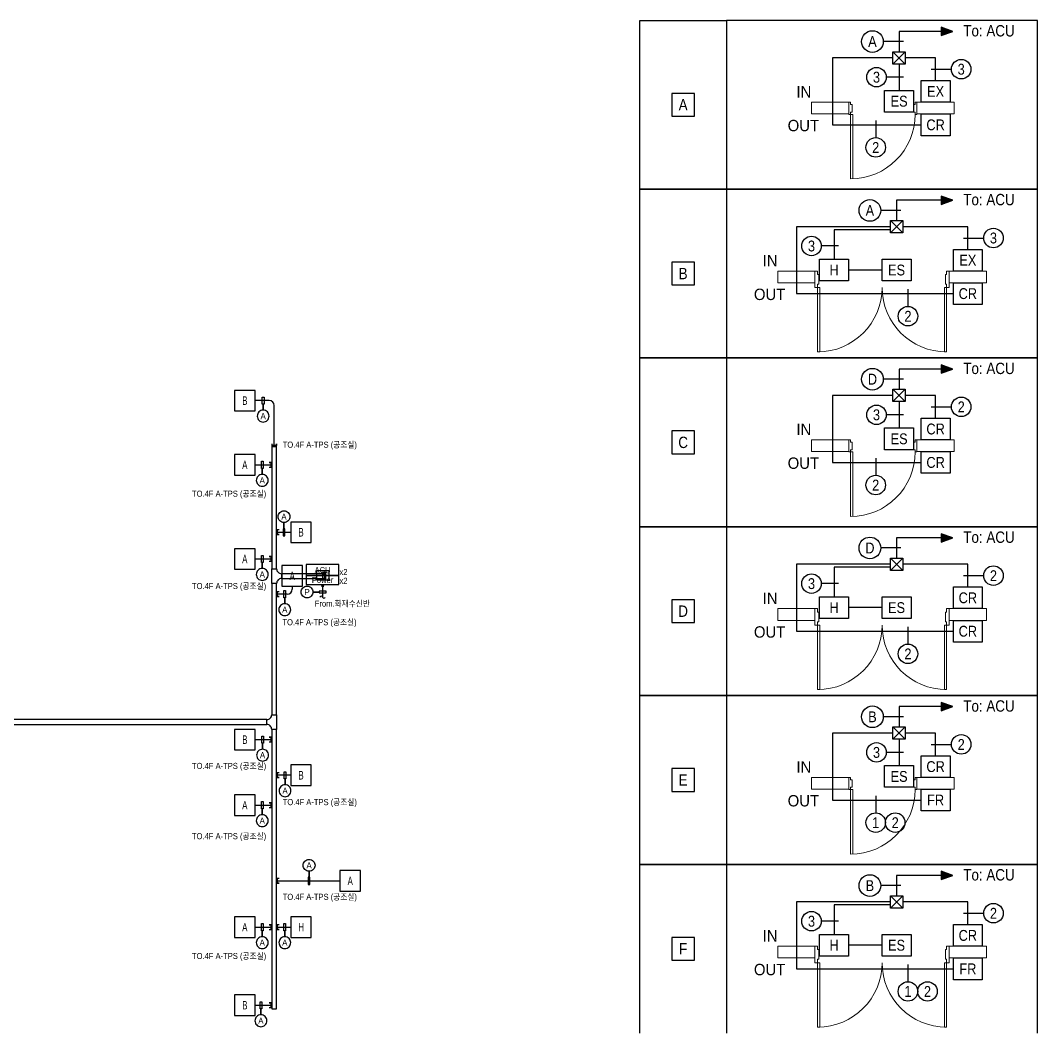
# Model space of a CAD drawing. Header units: millimetres. Extents: x 88230 to 502050, y -351975 to 882900.
# Drawn here: x 153714 to 216300, y 464525 to 526500 of the extents above; entities that cross this region are included whole.
import ezdxf
from ezdxf.enums import TextEntityAlignment as Align

# ---------------------------------------------------------------- set-up
doc = ezdxf.new("R2010")
doc.units = ezdxf.units.MM
doc.header["$LTSCALE"] = 150
doc.linetypes.add('D1', pattern=[3, 1, -1, 1])
for name, color, linetype in [('-----20 General Symbol', 3, 'Continuous'), ('-----27 Communication Cable Tray', 2, 'Continuous'), ('-----29 Indicator', 1, 'Continuous'), ('-----30 Text', 2, 'Continuous'), ('4', 4, 'Continuous'), ('6', 6, 'Continuous')]:
    doc.layers.add(name, color=color, linetype=linetype)
doc.layers.add('-----31 Base Plan', color=8, linetype='Continuous', lineweight=0)
doc.styles.add('ELEC', font='')
doc.styles.get('ELEC').set_extended_font_data('Dotum')

# ---------------------------------------------------------------- blocks, each defined once
blk = doc.blocks.new('GOK_B')
at = {"layer": '-----20 General Symbol', "color": 1}
blk.add_lwpolyline([(272950, 41850), (274750, 41850), (274750, 43650), (272950, 43650)], close=True, dxfattribs=at)
at = {"layer": '-----20 General Symbol', "color": 3, "style": 'ELEC', "width": 0.7}
blk.add_text('B', height=750, dxfattribs=at).set_placement((273850, 42750), align=Align.MIDDLE_CENTER)
blk = doc.blocks.new('GOK_H')
at = {"layer": '-----20 General Symbol', "color": 1}
blk.add_lwpolyline([(139470, -259730), (140730, -259730), (140730, -258470), (139470, -258470)], close=True, dxfattribs=at)
at = {"layer": '-----20 General Symbol', "color": 3, "style": 'ELEC', "width": 0.7}
blk.add_text('H', height=525, dxfattribs=at).set_placement((140100, -259100), align=Align.MIDDLE_CENTER)
blk = doc.blocks.new('GOK_A')
at = {"layer": '-----20 General Symbol', "color": 1}
blk.add_lwpolyline([(272950, 44280), (274750, 44280), (274750, 46080), (272950, 46080)], close=True, dxfattribs=at)
at = {"layer": '-----20 General Symbol', "color": 3, "style": 'ELEC', "width": 0.7}
blk.add_text('A', height=750, dxfattribs=at).set_placement((273850, 45180), align=Align.MIDDLE_CENTER)
blk = doc.blocks.new('범례2_GOK')
at = {"layer": '4', "ltscale": 0.05}
h = blk.add_hatch(color=256, dxfattribs=at)
h.dxf.hatch_style = 1
h.paths.add_polyline_path([(38427, 168058), (38951, 168249), (38427, 168440)])
at = {"layer": '4'}
h = blk.add_hatch(color=256, dxfattribs=at)
h.dxf.hatch_style = 1
h.paths.add_polyline_path([(38427, 160327), (38951, 160518), (38427, 160709)])
h = blk.add_hatch(color=256, dxfattribs=at)
h.dxf.hatch_style = 1
h.paths.add_polyline_path([(38427, 152596), (38951, 152787), (38427, 152978)])
h = blk.add_hatch(color=256, dxfattribs=at)
h.dxf.hatch_style = 1
h.paths.add_polyline_path([(38427, 144865), (38951, 145056), (38427, 145247)])
h = blk.add_hatch(color=256, dxfattribs=at)
h.dxf.hatch_style = 1
h.paths.add_polyline_path([(38427, 137134), (38951, 137325), (38427, 137516)])
h = blk.add_hatch(color=256, dxfattribs=at)
h.dxf.hatch_style = 1
h.paths.add_polyline_path([(38427, 129403), (38951, 129594), (38427, 129784)])
at = {"layer": '-----20 General Symbol'}
for p, q in [((36214, 167321), (36778, 167321)), ((36214, 166758), (36214, 167321)), ((36778, 166758), (36214, 167321)), ((36214, 166758), (36778, 167321)), ((36778, 167321), (36778, 166758)), ((36778, 166758), (36214, 166758)), ((36098, 159590), (36661, 159590)), ((36098, 159027), (36098, 159590)), ((36661, 159027), (36098, 159590)), ((36098, 159027), (36661, 159590)), ((36661, 159590), (36661, 159027)), ((36661, 159027), (36098, 159027)), ((36214, 151859), (36778, 151859)), ((36214, 151295), (36214, 151859)), ((36778, 151295), (36214, 151859)), ((36214, 151295), (36778, 151859)), ((36778, 151859), (36778, 151295)), ((36778, 151295), (36214, 151295)), ((36098, 144128), (36661, 144128)), ((36098, 143564), (36098, 144128)), ((36661, 143564), (36098, 144128)), ((36098, 143564), (36661, 144128)), ((36661, 144128), (36661, 143564)), ((36661, 143564), (36098, 143564)), ((36214, 136397), (36778, 136397)), ((36214, 135833), (36214, 136397)), ((36778, 135833), (36214, 136397)), ((36214, 135833), (36778, 136397)), ((36778, 136397), (36778, 135833)), ((36778, 135833), (36214, 135833)), ((36098, 128666), (36661, 128666)), ((36098, 128102), (36098, 128666)), ((36661, 128102), (36098, 128666)), ((36098, 128102), (36661, 128666)), ((36661, 128666), (36661, 128102)), ((36661, 128102), (36098, 128102))]:
    blk.add_line(p, q, dxfattribs=at)
at = {"layer": '-----20 General Symbol', "color": 1}
for p, q in [((37505, 166001), (38830, 166001)), ((37505, 165007), (37505, 166001)), ((38830, 166001), (38830, 165007)), ((27126, 165414), (26084, 165414)), ((26084, 165414), (26084, 164372)), ((27126, 164372), (27126, 165414)), ((35834, 165552), (37159, 165552)), ((35834, 164558), (35834, 165552)), ((37159, 165552), (37159, 164558)), ((38830, 165007), (37505, 165007)), ((37159, 164558), (35834, 164558)), ((37505, 164470), (38830, 164470)), ((37505, 163476), (37505, 164470)), ((38830, 164470), (38830, 163476)), ((26084, 164372), (27126, 164372)), ((38830, 163476), (37505, 163476)), ((38981, 158270), (40306, 158270)), ((38981, 157276), (38981, 158270)), ((40306, 158270), (40306, 157276)), ((27126, 157683), (26084, 157683)), ((26084, 157683), (26084, 156641)), ((27126, 156641), (27126, 157683)), ((32857, 157820), (34182, 157820)), ((32857, 156827), (32857, 157820)), ((34182, 157820), (34182, 156827)), ((35717, 157820), (37042, 157820)), ((35717, 156827), (35717, 157820)), ((37042, 157820), (37042, 156827)), ((40306, 157276), (38981, 157276)), ((26084, 156641), (27126, 156641)), ((34182, 156827), (32857, 156827)), ((37042, 156827), (35717, 156827)), ((38981, 156739), (40306, 156739)), ((38981, 155745), (38981, 156739)), ((40306, 156739), (40306, 155745)), ((40306, 155745), (38981, 155745)), ((37505, 150539), (38830, 150539)), ((37505, 149545), (37505, 150539)), ((38830, 150539), (38830, 149545)), ((35834, 150089), (37159, 150089)), ((35834, 149095), (35834, 150089)), ((37159, 150089), (37159, 149095)), ((27126, 149952), (26084, 149952)), ((26084, 149952), (26084, 148909)), ((27126, 148909), (27126, 149952)), ((37159, 149095), (35834, 149095)), ((38830, 149545), (37505, 149545)), ((26084, 148909), (27126, 148909)), ((37505, 149008), (38830, 149008)), ((37505, 148014), (37505, 149008)), ((38830, 149008), (38830, 148014)), ((38830, 148014), (37505, 148014)), ((38981, 142808), (40306, 142808)), ((38981, 141814), (38981, 142808)), ((40306, 142808), (40306, 141814)), ((27126, 142220), (26084, 142220)), ((26084, 142220), (26084, 141178)), ((27126, 141178), (27126, 142220)), ((32857, 142358), (34182, 142358)), ((32857, 141364), (32857, 142358)), ((34182, 142358), (34182, 141364)), ((35717, 142358), (37042, 142358)), ((35717, 141364), (35717, 142358)), ((37042, 142358), (37042, 141364)), ((40306, 141814), (38981, 141814)), ((26084, 141178), (27126, 141178)), ((34182, 141364), (32857, 141364)), ((37042, 141364), (35717, 141364)), ((38981, 141277), (40306, 141277)), ((38981, 140283), (38981, 141277)), ((40306, 141277), (40306, 140283)), ((40306, 140283), (38981, 140283)), ((37505, 135077), (38830, 135077)), ((37505, 134083), (37505, 135077)), ((38830, 135077), (38830, 134083)), ((27126, 134489), (26084, 134489)), ((26084, 134489), (26084, 133447)), ((27126, 133447), (27126, 134489)), ((35834, 134627), (37159, 134627)), ((35834, 133633), (35834, 134627)), ((37159, 134627), (37159, 133633)), ((38830, 134083), (37505, 134083)), ((26084, 133447), (27126, 133447)), ((37159, 133633), (35834, 133633)), ((37505, 133546), (38830, 133546)), ((37505, 132552), (37505, 133546)), ((38830, 133546), (38830, 132552)), ((38830, 132552), (37505, 132552)), ((38981, 127346), (40306, 127346)), ((38981, 126352), (38981, 127346)), ((40306, 127346), (40306, 126352)), ((27126, 126758), (26084, 126758)), ((26084, 126758), (26084, 125716)), ((27126, 125716), (27126, 126758)), ((32857, 126896), (34182, 126896)), ((32857, 125902), (32857, 126896)), ((34182, 126896), (34182, 125902)), ((35717, 126896), (37042, 126896)), ((35717, 125902), (35717, 126896)), ((37042, 126896), (37042, 125902)), ((40306, 126352), (38981, 126352)), ((34182, 125902), (32857, 125902)), ((37042, 125902), (35717, 125902)), ((38981, 125815), (40306, 125815)), ((38981, 124821), (38981, 125815)), ((40306, 125815), (40306, 124821)), ((26084, 125716), (27126, 125716)), ((40306, 124821), (38981, 124821))]:
    blk.add_line(p, q, dxfattribs=at)
at = {"layer": '-----29 Indicator', "color": 1}
for p, q in [((24617, 168758), (28593, 168758)), ((24617, 161027), (24617, 168758)), ((28593, 168758), (28593, 161027)), ((42841, 168758), (28593, 168758)), ((28593, 168758), (28593, 161027)), ((42841, 161027), (42841, 168758)), ((28593, 161027), (24617, 161027)), ((24617, 161027), (28593, 161027)), ((24617, 153296), (24617, 161027)), ((28593, 161027), (42841, 161027)), ((28593, 161027), (28593, 153296)), ((42841, 161027), (28593, 161027)), ((28593, 161027), (28593, 153296)), ((42841, 153296), (42841, 161027)), ((28593, 153296), (24617, 153296)), ((24617, 153296), (28593, 153296)), ((24617, 145565), (24617, 153296)), ((28593, 153296), (42841, 153296)), ((28593, 153296), (28593, 145565)), ((42841, 153296), (28593, 153296)), ((28593, 153296), (28593, 145565)), ((42841, 145565), (42841, 153296)), ((28593, 145565), (24617, 145565)), ((24617, 145565), (28593, 145565)), ((24617, 137834), (24617, 145565)), ((28593, 145565), (42841, 145565)), ((28593, 145565), (28593, 137834)), ((42841, 145565), (28593, 145565)), ((28593, 145565), (28593, 137834)), ((42841, 137834), (42841, 145565)), ((28593, 137834), (24617, 137834)), ((24617, 137834), (28593, 137834)), ((24617, 130103), (24617, 137834)), ((28593, 137834), (42841, 137834)), ((28593, 137834), (28593, 130103)), ((42841, 137834), (28593, 137834)), ((28593, 137834), (28593, 130103)), ((42841, 130103), (42841, 137834)), ((28593, 130103), (24617, 130103)), ((24617, 130103), (28593, 130103)), ((24617, 122372), (24617, 130103)), ((28593, 130103), (42841, 130103)), ((28593, 130103), (28593, 122372)), ((42841, 130103), (28593, 130103)), ((28593, 130103), (28593, 122372)), ((42841, 122372), (42841, 130103))]:
    blk.add_line(p, q, dxfattribs=at)
at = {"layer": '-----29 Indicator', "color": 1, "linetype": 'Continuous'}
for p, q in [((36297, 167785), (35772, 167785)), ((36695, 167785), (36297, 167785)), ((37969, 166520), (38366, 166520)), ((38366, 166520), (38892, 166520)), ((36297, 166155), (35908, 166155)), ((36695, 166155), (36297, 166155)), ((35424, 164172), (35424, 163774)), ((35424, 163774), (35424, 163385)), ((36181, 160054), (35655, 160054)), ((36578, 160054), (36181, 160054)), ((33320, 158424), (32932, 158424)), ((33718, 158424), (33320, 158424)), ((39445, 158789), (39843, 158789)), ((39843, 158789), (40369, 158789)), ((36900, 156441), (36900, 156043)), ((36900, 156043), (36900, 155654)), ((36297, 152323), (35772, 152323)), ((36695, 152323), (36297, 152323)), ((37969, 151058), (38366, 151058)), ((38366, 151058), (38892, 151058)), ((36297, 150692), (35908, 150692)), ((36695, 150692), (36297, 150692)), ((35424, 148710), (35424, 148312)), ((35424, 148312), (35424, 147923)), ((36181, 144592), (35655, 144592)), ((36578, 144592), (36181, 144592)), ((39445, 143327), (39843, 143327)), ((39843, 143327), (40369, 143327)), ((33320, 142961), (32932, 142961)), ((33718, 142961), (33320, 142961)), ((36900, 140979), (36900, 140581)), ((36900, 140581), (36900, 140192)), ((36297, 136861), (35772, 136861)), ((36695, 136861), (36297, 136861)), ((37969, 135596), (38366, 135596)), ((38366, 135596), (38892, 135596)), ((36297, 135230), (35908, 135230)), ((36695, 135230), (36297, 135230)), ((35424, 133247), (35424, 132850)), ((35424, 132850), (35424, 132461)), ((36181, 129130), (35655, 129130)), ((36578, 129130), (36181, 129130)), ((39445, 127865), (39843, 127865)), ((39843, 127865), (40369, 127865)), ((33320, 127499), (32932, 127499)), ((33718, 127499), (33320, 127499)), ((36900, 125516), (36900, 125119)), ((36900, 125119), (36900, 124730))]:
    blk.add_line(p, q, dxfattribs=at)
for centre, radius in [((35275, 167785), 497), ((39340, 166520), 447), ((35461, 166155), 447), ((35424, 162938), 447), ((35158, 160054), 497), ((32484, 158424), 447), ((40816, 158789), 447), ((36900, 155207), 447), ((35275, 152323), 497), ((39340, 151058), 447), ((35461, 150692), 447), ((35424, 147476), 447), ((35158, 144592), 497), ((40816, 143327), 447), ((32484, 142961), 447), ((36900, 139745), 447), ((35275, 136861), 497), ((39340, 135596), 447), ((35461, 135230), 447), ((35424, 132014), 447), ((36318, 132014), 447), ((35158, 129130), 497), ((40816, 127865), 447), ((32484, 127499), 447), ((36900, 124283), 447), ((37795, 124283), 447)]:
    blk.add_circle(centre, radius, dxfattribs=at)
at = {"layer": '-----31 Base Plan'}
for p, q in [((34188, 165007), (32483, 165007)), ((32483, 165007), (32483, 164470)), ((34188, 165007), (34188, 164452)), ((34275, 165007), (34188, 165007)), ((34188, 164470), (34188, 165007)), ((34275, 164905), (34275, 165007)), ((37228, 164905), (37228, 165007)), ((37315, 165007), (37228, 165007)), ((37315, 164452), (37315, 165007)), ((37315, 165007), (39020, 165007)), ((37315, 164470), (37315, 165007)), ((39020, 165007), (39020, 164470)), ((32483, 164470), (34188, 164470)), ((34275, 164905), (34345, 164905)), ((34275, 164452), (34275, 164558)), ((34275, 164558), (34345, 164558)), ((34345, 164558), (34345, 164905)), ((37159, 164905), (37159, 164558)), ((37159, 164905), (37228, 164905)), ((37159, 164558), (37228, 164558)), ((37228, 164558), (37228, 164452)), ((39020, 164470), (37315, 164470)), ((34188, 164452), (34275, 164452)), ((34380, 164452), (34275, 164452)), ((34275, 164452), (34275, 161499)), ((34380, 164452), (34380, 161501)), ((37228, 164452), (37315, 164452)), ((32643, 157276), (30937, 157276)), ((30937, 157276), (30937, 156739)), ((32643, 156525), (32643, 157276)), ((32643, 157276), (32762, 157276)), ((32643, 156739), (32643, 157276)), ((32643, 157061), (32643, 156524)), ((32762, 157276), (32762, 157123)), ((32762, 157123), (32814, 157123)), ((32814, 157123), (32814, 156679)), ((38672, 157123), (38620, 157123)), ((38620, 157123), (38620, 156679)), ((38791, 157276), (38672, 157276)), ((38672, 157276), (38672, 157123)), ((38791, 156525), (38791, 157276)), ((40497, 157276), (38791, 157276)), ((38791, 157276), (38791, 156739)), ((40497, 156739), (40497, 157276)), ((30937, 156739), (32643, 156739)), ((32814, 156679), (32762, 156679)), ((32762, 156679), (32762, 156525)), ((38620, 156679), (38672, 156679)), ((38672, 156679), (38672, 156525)), ((38791, 156739), (40497, 156739)), ((32762, 156525), (32643, 156525)), ((32762, 156525), (32762, 156525)), ((32762, 153570), (32762, 156525)), ((32762, 156525), (32865, 156525)), ((32865, 156525), (32865, 153570)), ((38569, 156525), (38569, 153570)), ((38672, 156525), (38569, 156525)), ((38672, 156525), (38672, 156525)), ((38672, 156525), (38672, 156525)), ((38672, 156525), (38791, 156525)), ((38672, 153570), (38672, 156525)), ((32865, 153570), (32762, 153570)), ((38569, 153570), (38672, 153570)), ((34188, 149545), (32483, 149545)), ((32483, 149545), (32483, 149008)), ((34188, 149545), (34188, 148989)), ((34275, 149545), (34188, 149545)), ((34188, 149008), (34188, 149545)), ((34188, 149406), (34188, 149059)), ((34275, 149443), (34275, 149545)), ((34275, 149443), (34345, 149443)), ((34275, 148989), (34275, 149095)), ((34275, 149095), (34345, 149095)), ((34345, 149095), (34345, 149443)), ((37159, 149443), (37159, 149095)), ((37159, 149443), (37228, 149443)), ((37159, 149095), (37228, 149095)), ((37228, 149443), (37228, 149545)), ((37315, 149545), (37228, 149545)), ((37228, 149095), (37228, 148989)), ((37315, 148989), (37315, 149545)), ((37315, 149545), (39020, 149545)), ((37315, 149008), (37315, 149545)), ((37315, 149059), (37315, 149406)), ((37315, 149059), (37315, 149406)), ((39020, 149545), (39020, 149008)), ((32483, 149008), (34188, 149008)), ((34188, 148989), (34275, 148989)), ((34380, 148989), (34275, 148989)), ((34275, 148989), (34275, 146037)), ((34380, 148989), (34380, 146038)), ((37228, 148989), (37315, 148989)), ((39020, 149008), (37315, 149008)), ((32643, 141814), (30937, 141814)), ((30937, 141814), (30937, 141277)), ((32643, 141063), (32643, 141814)), ((32643, 141814), (32762, 141814)), ((32643, 141277), (32643, 141814)), ((32762, 141814), (32762, 141660)), ((32762, 141660), (32814, 141660)), ((32814, 141660), (32814, 141216)), ((38672, 141660), (38620, 141660)), ((38620, 141660), (38620, 141216)), ((38791, 141814), (38672, 141814)), ((38672, 141814), (38672, 141660)), ((38791, 141063), (38791, 141814)), ((40497, 141814), (38791, 141814)), ((38791, 141814), (38791, 141277)), ((40497, 141277), (40497, 141814)), ((30937, 141277), (32643, 141277)), ((32643, 141599), (32643, 141062)), ((32814, 141216), (32762, 141216)), ((32762, 141216), (32762, 141063)), ((38620, 141216), (38672, 141216)), ((38672, 141216), (38672, 141063)), ((38791, 141277), (40497, 141277)), ((32762, 141063), (32643, 141063)), ((32762, 141063), (32762, 141063)), ((32762, 138108), (32762, 141063)), ((32762, 141063), (32865, 141063)), ((32865, 141063), (32865, 138108)), ((38569, 141063), (38569, 138108)), ((38672, 141063), (38569, 141063)), ((38672, 141063), (38672, 141063)), ((38672, 141063), (38672, 141063)), ((38672, 141063), (38791, 141063)), ((38672, 138108), (38672, 141063)), ((32865, 138108), (32762, 138108)), ((38569, 138108), (38672, 138108)), ((34188, 134083), (32483, 134083)), ((32483, 134083), (32483, 133546)), ((34188, 134083), (34188, 133527)), ((34275, 134083), (34188, 134083)), ((34188, 133546), (34188, 134083)), ((34188, 133944), (34188, 133597)), ((34275, 133981), (34275, 134083)), ((34275, 133981), (34345, 133981)), ((34345, 133633), (34345, 133981)), ((37159, 133981), (37159, 133633)), ((37159, 133981), (37228, 133981)), ((37228, 133981), (37228, 134083)), ((37315, 134083), (37228, 134083)), ((37315, 133527), (37315, 134083)), ((37315, 134083), (39020, 134083)), ((37315, 133546), (37315, 134083)), ((37315, 133597), (37315, 133944)), ((37315, 133597), (37315, 133944)), ((39020, 134083), (39020, 133546)), ((32483, 133546), (34188, 133546)), ((34188, 133527), (34275, 133527)), ((34275, 133527), (34275, 133633)), ((34275, 133633), (34345, 133633)), ((34380, 133527), (34275, 133527)), ((34275, 133527), (34275, 130574)), ((34380, 133527), (34380, 130576)), ((37159, 133633), (37228, 133633)), ((37228, 133633), (37228, 133527)), ((37228, 133527), (37315, 133527)), ((39020, 133546), (37315, 133546)), ((32643, 126352), (30937, 126352)), ((30937, 126352), (30937, 125815)), ((32643, 125600), (32643, 126352)), ((32643, 126352), (32762, 126352)), ((32643, 125815), (32643, 126352)), ((32762, 126352), (32762, 126198)), ((38791, 126352), (38672, 126352)), ((38672, 126352), (38672, 126198)), ((38791, 125600), (38791, 126352)), ((40497, 126352), (38791, 126352)), ((38791, 126352), (38791, 125815)), ((40497, 125815), (40497, 126352)), ((30937, 125815), (32643, 125815)), ((32643, 126137), (32643, 125600)), ((32762, 126198), (32814, 126198)), ((32814, 126198), (32814, 125754)), ((38672, 126198), (38620, 126198)), ((38620, 126198), (38620, 125754)), ((38791, 125815), (40497, 125815)), ((32762, 125600), (32643, 125600)), ((32814, 125754), (32762, 125754)), ((32762, 125754), (32762, 125600)), ((32762, 125600), (32762, 125600)), ((32762, 122646), (32762, 125600)), ((32762, 125600), (32865, 125600)), ((32865, 125600), (32865, 122646)), ((38569, 125600), (38569, 122646)), ((38672, 125600), (38569, 125600)), ((38620, 125754), (38672, 125754)), ((38672, 125754), (38672, 125600)), ((38672, 125600), (38672, 125600)), ((38672, 125600), (38672, 125600)), ((38672, 125600), (38791, 125600)), ((38672, 122646), (38672, 125600)), ((32865, 122646), (32762, 122646)), ((38569, 122646), (38672, 122646))]:
    blk.add_line(p, q, dxfattribs=at)
at = {"layer": '-----31 Base Plan', "ltscale": 8}
for p, q in [((34188, 164868), (34188, 164521)), ((37315, 164521), (37315, 164868)), ((37315, 164521), (37315, 164868))]:
    blk.add_line(p, q, dxfattribs=at)
at = {"layer": '-----31 Base Plan'}
for centre, radius, start, end in [((34275, 164452), 2953, 270, 0), ((32762, 156525), 2955, 270.0001, 0), ((38672, 156525), 2955, 180, 269.9999), ((34275, 148989), 2953, 270, 0), ((32762, 141063), 2955, 270.0001, 0), ((38672, 141063), 2955, 180, 269.9999), ((34275, 133527), 2953, 270, 0), ((32762, 125600), 2955, 270.0001, 0), ((38672, 125600), 2955, 180, 269.9999)]:
    blk.add_arc(centre, radius, start, end, dxfattribs=at)
at = {"layer": '4'}
for p, q in [((38427, 168249), (36496, 168249)), ((36496, 168249), (36496, 167321)), ((36214, 167040), (33448, 167040)), ((33448, 167040), (33448, 163973)), ((38168, 167040), (36778, 167040)), ((38168, 166001), (38168, 167040)), ((36496, 166758), (36496, 165552)), ((33448, 163973), (37505, 163973)), ((38427, 160518), (36379, 160518)), ((36379, 160518), (36379, 159590)), ((38951, 160518), (38427, 160709)), ((38427, 160709), (38427, 160327)), ((38427, 160327), (38951, 160518)), ((36098, 159308), (31790, 159308)), ((31790, 159308), (31790, 156242)), ((33519, 159169), (33519, 157820)), ((36098, 159169), (33519, 159169)), ((39644, 159308), (36661, 159308)), ((39644, 158270), (39644, 159308)), ((35717, 157323), (34182, 157323)), ((31790, 156242), (38981, 156242)), ((38951, 152787), (38427, 152978)), ((38427, 152978), (38427, 152596)), ((38427, 152787), (36496, 152787)), ((36496, 152787), (36496, 151859)), ((38427, 152596), (38951, 152787)), ((36214, 151577), (33448, 151577)), ((33448, 151577), (33448, 148511)), ((38168, 151577), (36778, 151577)), ((38168, 150539), (38168, 151577)), ((36496, 151295), (36496, 150089)), ((33448, 148511), (37505, 148511)), ((38427, 145056), (36379, 145056)), ((36379, 145056), (36379, 144128)), ((38951, 145056), (38427, 145247)), ((38427, 145247), (38427, 144865)), ((38427, 144865), (38951, 145056)), ((36098, 143846), (31790, 143846)), ((31790, 143846), (31790, 140780)), ((33519, 143707), (33519, 142358)), ((36098, 143707), (33519, 143707)), ((39644, 143846), (36661, 143846)), ((39644, 142808), (39644, 143846)), ((35717, 141861), (34182, 141861)), ((31790, 140780), (38981, 140780)), ((38951, 137325), (38427, 137516)), ((38427, 137516), (38427, 137134)), ((38427, 137325), (36496, 137325)), ((36496, 137325), (36496, 136397)), ((38427, 137134), (38951, 137325)), ((36214, 136115), (33448, 136115)), ((33448, 136115), (33448, 133049)), ((38168, 136115), (36778, 136115)), ((38168, 135077), (38168, 136115)), ((36496, 135833), (36496, 134627)), ((33448, 133049), (37505, 133049)), ((38427, 129594), (36379, 129594)), ((36379, 129594), (36379, 128666)), ((38951, 129594), (38427, 129784)), ((38427, 129784), (38427, 129403)), ((38427, 129403), (38951, 129594)), ((36098, 128384), (31790, 128384)), ((31790, 128384), (31790, 125318)), ((33519, 128245), (33519, 126896)), ((36098, 128245), (33519, 128245)), ((39644, 128384), (36661, 128384)), ((39644, 127346), (39644, 128384)), ((35717, 126399), (34182, 126399)), ((31790, 125318), (38981, 125318))]:
    blk.add_line(p, q, dxfattribs=at)
at = {"layer": '4', "ltscale": 0.05}
for p, q in [((38951, 168249), (38427, 168440)), ((38427, 168440), (38427, 168058)), ((38427, 168058), (38951, 168249))]:
    blk.add_line(p, q, dxfattribs=at)
at = {"layer": '-----20 General Symbol', "color": 3, "style": 'ELEC', "width": 0.9}
for s, p in [('EX', (38168, 165504)), ('ES', (36496, 165055)), ('CR', (38168, 163973)), ('EX', (39644, 157773)), ('H', (33519, 157323)), ('ES', (36379, 157323)), ('CR', (39644, 156242)), ('CR', (38168, 150042)), ('ES', (36496, 149592)), ('CR', (38168, 148511)), ('CR', (39644, 142311)), ('H', (33519, 141861)), ('ES', (36379, 141861)), ('CR', (39644, 140780)), ('CR', (38168, 134580)), ('ES', (36496, 134130)), ('FR', (38168, 133049)), ('CR', (39644, 126849)), ('H', (33519, 126399)), ('ES', (36379, 126399)), ('FR', (39644, 125318))]:
    blk.add_text(s, height=497, dxfattribs=at).set_placement(p, align=Align.MIDDLE_CENTER)
at = {"layer": '-----20 General Symbol', "style": 'ELEC', "width": 0.9}
for s, p in [('A', (26605, 164893)), ('B', (26605, 157162)), ('C', (26605, 149430)), ('D', (26605, 141699)), ('E', (26605, 133968)), ('F', (26605, 126237))]:
    blk.add_text(s, height=521, dxfattribs=at).set_placement(p, align=Align.MIDDLE_CENTER)
at = {"layer": '-----30 Text', "style": 'ELEC', "width": 0.9}
for p in [(40612, 168280), (40612, 160549), (40612, 152818), (40612, 145087), (40612, 137356), (40612, 129624)]:
    blk.add_text('To: ACU', height=521.1, dxfattribs=at).set_placement(p, align=Align.MIDDLE_CENTER)
for s, p in [('A', (35275, 167785)), ('3', (35461, 166155)), ('3', (39340, 166520)), ('2', (35424, 162938)), ('A', (35158, 160054)), ('3', (40816, 158789)), ('3', (32484, 158424)), ('2', (36900, 155207)), ('D', (35275, 152323)), ('3', (35461, 150692)), ('2', (39340, 151058)), ('2', (35424, 147476)), ('D', (35158, 144592)), ('2', (40816, 143327)), ('3', (32484, 142961)), ('2', (36900, 139745)), ('B', (35275, 136861)), ('2', (39340, 135596)), ('3', (35461, 135230)), ('1', (35424, 132014)), ('2', (36318, 132014)), ('B', (35158, 129130)), ('3', (32484, 127499)), ('2', (40816, 127865)), ('1', (36900, 124283)), ('2', (37795, 124283))]:
    blk.add_text(s, height=497, dxfattribs=at).set_placement(p, align=Align.MIDDLE)
at = {"layer": '-----30 Text', "style": 'ELEC'}
for s, p in [('IN', (31794, 165224)), ('OUT', (31393, 163679)), ('IN', (30249, 157493)), ('OUT', (29847, 155948)), ('IN', (31794, 149762)), ('OUT', (31393, 148217)), ('IN', (30249, 142030)), ('OUT', (29847, 140486)), ('IN', (31794, 134299)), ('OUT', (31393, 132755)), ('IN', (30249, 126568)), ('OUT', (29847, 125024))]:
    blk.add_text(s, height=521.1, dxfattribs=at).set_placement(p)
blk = doc.blocks.new('O08')
blk.add_hatch(color=256).paths.add_polyline_path([(120, 51), (-120, 51), (-120, 0), (120, 0)])
blk.add_lwpolyline([(120, 127.5), (120, 0), (-120, 0), (-120, 127.5), (-120, 51), (120, 51)])

msp = doc.modelspace()

# ---------------------------------------------------------------- linework, layer by layer
at = {"layer": '-----20 General Symbol', "color": 1}
for points in [[(171308, 492337), (173308, 492337), (173308, 493011), (171308, 493011)], [(171308, 491798), (173308, 491798), (173308, 492337), (171308, 492337)]]:
    msp.add_lwpolyline(points, close=True, dxfattribs=at)
at = {"layer": '-----27 Communication Cable Tray', "elevation": 0}
for points in [[(169178, 500285), (169178, 492755), (169478, 492755), (169478, 500285)], [(172504, 492455), (169778, 492455), (169778, 492155), (172504, 492155)], [(169478, 483776), (169478, 491855), (169178, 491855), (169178, 483776)], [(101044, 483176), (168878, 483176), (168878, 483476), (101044, 483476)], [(169478, 465686), (169478, 482876), (169178, 482876), (169178, 465686)]]:
    msp.add_lwpolyline(points, close=True, dxfattribs=at)
for points in [[(169478, 491855), (169178, 491855), (169178, 491855), (169178, 492755), (169478, 492755, 0.414214), (169778, 492455), (169778, 492155), (169778, 492155, 0.414214)], [(169178, 483776), (169478, 483776), (169478, 483776), (169478, 482876), (169178, 482876, 0.414214), (168878, 483176), (168878, 483476), (168878, 483476, 0.414214)]]:
    msp.add_lwpolyline(points, format="xyb", close=True, dxfattribs=at)
at = {"layer": '-----27 Communication Cable Tray', "color": 1}
msp.add_lwpolyline([(172304, 492080), (172504, 492080), (172504, 492530), (172304, 492530), (172304, 492080)], dxfattribs=at)
at = {"layer": '-----27 Communication Cable Tray', "color": 1, "linetype": 'D1'}
for points in [[(172304, 492080), (172504, 492530)], [(172304, 492530), (172504, 492080)]]:
    msp.add_lwpolyline(points, dxfattribs=at)
at = {"layer": '-----27 Communication Cable Tray'}
for points in [[(172354, 492205), (172354, 492155), (172454, 492155), (172454, 492455), (172354, 492455), (172354, 492405)], [(172454, 492130), (172504, 492130), (172504, 492480), (172454, 492480), (172454, 492130)]]:
    msp.add_lwpolyline(points, dxfattribs=at)
at = {"layer": '-----29 Indicator', "color": 1, "elevation": 0}
msp.add_lwpolyline([(168652, 502514), (168652, 502887), (168601, 502887), (168601, 503323), (168704, 503323), (168704, 502887), (168627, 502887), (168652, 502887), (168652, 502514, 0.414214), (168288, 502149, 0.414214), (168652, 501785, 0.414214), (169017, 502149, 0.414214), (168652, 502514, 0.151042)], format="xyb", dxfattribs=at)
at = {"layer": '-----29 Indicator', "color": 1}
for points in [[(168595, 498564), (168595, 498937), (168543, 498937), (168543, 499373), (168646, 499373), (168646, 498937), (168569, 498937), (168595, 498937), (168595, 498564, 0.414214), (168230, 498199, 0.414214), (168595, 497835, 0.414214), (168960, 498199, 0.414214), (168595, 498564, 0.151042)], [(169932, 495596), (169932, 495223), (169880, 495223), (169880, 494787), (169983, 494787), (169983, 495223), (169906, 495223), (169932, 495223), (169932, 495596, -0.414214), (169567, 495961, -0.414214), (169932, 496325, -0.414214), (170297, 495961, -0.414214), (169932, 495596, -0.151042)], [(168595, 492772), (168595, 493145), (168543, 493145), (168543, 493581), (168646, 493581), (168646, 493145), (168569, 493145), (168595, 493145), (168595, 492772, 0.414214), (168230, 492407, 0.414214), (168595, 492042, 0.414214), (168960, 492407, 0.414214), (168595, 492772, 0.151042)], [(169984, 490606), (169984, 490979), (169932, 490979), (169932, 491415), (170035, 491415), (170035, 490979), (169958, 490979), (169984, 490979), (169984, 490606, 0.414214), (169619, 490241, 0.414214), (169984, 489876, 0.414214), (170349, 490241, 0.414214), (169984, 490606, 0.151042)], [(171717, 491327), (172090, 491327), (172090, 491276), (172526, 491276), (172526, 491378), (172090, 491378), (172090, 491301), (172090, 491327), (171717, 491327, -0.414214), (171352, 490962, -0.414214), (170987, 491327, -0.414214), (171352, 491692, -0.414214), (171717, 491327, -0.151042)], [(168614, 481654), (168614, 482027), (168563, 482027), (168563, 482463), (168666, 482463), (168666, 482027), (168589, 482027), (168614, 482027), (168614, 481654, 0.414214), (168249, 481290, 0.414214), (168614, 480925, 0.414214), (168979, 481290, 0.414214), (168614, 481654, 0.151042)], [(170000, 479464), (170000, 479837), (169949, 479837), (169949, 480273), (170052, 480273), (170052, 479837), (169975, 479837), (170000, 479837), (170000, 479464, 0.414214), (169636, 479099, 0.414214), (170000, 478735, 0.414214), (170365, 479099, 0.414214), (170000, 479464, 0.151042)], [(168595, 477624), (168595, 477997), (168543, 477997), (168543, 478433), (168646, 478433), (168646, 477997), (168569, 477997), (168595, 477997), (168595, 477624, 0.414214), (168230, 477259, 0.414214), (168595, 476895, 0.414214), (168960, 477259, 0.414214), (168595, 477624, 0.151042)], [(171477, 474148), (171477, 473776), (171425, 473776), (171425, 473339), (171528, 473339), (171528, 473776), (171451, 473776), (171477, 473776), (171477, 474148, -0.414214), (171112, 474513, -0.414214), (171477, 474878, -0.414214), (171842, 474513, -0.414214), (171477, 474148, -0.151042)], [(168595, 470119), (168595, 470492), (168543, 470492), (168543, 470928), (168646, 470928), (168646, 470492), (168569, 470492), (168595, 470492), (168595, 470119, 0.414214), (168230, 469755, 0.414214), (168595, 469390, 0.414214), (168960, 469755, 0.414214), (168595, 470119, 0.151042)], [(169985, 470119), (169985, 470492), (169934, 470492), (169934, 470928), (170036, 470928), (170036, 470492), (169959, 470492), (169985, 470492), (169985, 470119, 0.414214), (169620, 469755, 0.414214), (169985, 469390, 0.414214), (170350, 469755, 0.414214), (169985, 470119, 0.151042)], [(168512, 465314), (168512, 465687), (168461, 465687), (168461, 466123), (168564, 466123), (168564, 465687), (168487, 465687), (168512, 465687), (168512, 465314, 0.414214), (168148, 464949, 0.414214), (168512, 464585, 0.414214), (168877, 464949, 0.414214), (168512, 465314, 0.151042)]]:
    msp.add_lwpolyline(points, format="xyb", dxfattribs=at)
at = {"layer": '-----30 Text'}
msp.add_lwpolyline([(171946, 492048), (171946, 492648), (172696, 492648), (172696, 492048)], close=True, dxfattribs=at)
at = {"layer": '4'}
for p, q in [((169028, 503105, 0), (168154, 503105, 0)), ((169328, 500285, 0), (169328, 502805, 0)), ((168154, 499155), (169178, 499155)), ((169478, 495005), (170354, 495005)), ((168154, 493363), (169178, 493363)), ((170438, 491693), (170438, 491497)), ((170138, 491197), (169478, 491197)), ((168154, 482245), (169030, 482245)), ((168154, 482245), (169178, 482245)), ((170354, 480055), (169510, 480055)), ((170354, 480055), (169510, 480055)), ((168154, 478215), (169178, 478215)), ((169478, 473558, 0), (173379, 473558)), ((168154, 470710), (169178, 470710)), ((169478, 470710), (170354, 470710)), ((168154, 465905), (169178, 465905))]:
    msp.add_line(p, q, dxfattribs=at)
for centre, start, end in [((169028, 502805, 0), 0, 90), ((170138, 491497), 270, 0)]:
    msp.add_arc(centre, 300, start, end, dxfattribs=at)
at = {"layer": '6'}
msp.add_line((172308, 491798), (172308, 491010), dxfattribs=at)
msp.add_lwpolyline([(172378, 491678), (172308, 491798), (172239, 491678)], close=True, dxfattribs=at)
for centre, start, end in [((172225, 490981), 18.99978, 161.00022), ((172391, 491039), 198.99978, 341.00022)]:
    msp.add_arc(centre, 88, start, end, dxfattribs=at)

# ---------------------------------------------------------------- block references
at = {"layer": '-----20 General Symbol'}
for name, p, xscale, yscale, zscale in [('범례2_GOK', (158749, 299796), 1.34336713436953, 1.34336713436953, 1.34336713436953), ('GOK_B', (-24171, 473180), 0.6999999999970896, 0.6999999999970896, 0.6999999999970896), ('GOK_A', (-24171, 467529), 0.6999999999970896, 0.6999999999970896, 0.6999999999970896), ('GOK_B', (-20711, 465080), 0.6999999999970896, 0.6999999999970896, 0.6999999999970896), ('GOK_A', (-24171, 461737), 0.6999999999970896, 0.6999999999970896, 0.6999999999970896), ('GOK_A', (-21257, 460697), 0.6999999999970896, 0.6999999999970896, 0.6999999999970896), ('GOK_B', (-24171, 452320), 0.6999999999970896, 0.6999999999970896, 0.6999999999970896), ('GOK_B', (-20711, 450130), 0.6999999999970896, 0.6999999999970896, 0.6999999999970896), ('GOK_A', (-24171, 446589), 0.6999999999970896, 0.6999999999970896, 0.6999999999970896), ('GOK_A', (-17686, 441932), 0.6999999999970896, 0.6999999999970896, 0.6999999999970896), ('GOK_A', (-24171, 439084), 0.6999999999970896, 0.6999999999970896, 0.6999999999970896), ('GOK_B', (-24171, 435980), 0.6999999999970896, 0.6999999999970896, 0.6999999999970896)]:
    msp.add_blockref(name, p, dxfattribs=dict(at, xscale=xscale, yscale=yscale, zscale=zscale))
msp.add_blockref('GOK_H', (30884, 729810), dxfattribs=at)
at = {"layer": '4', "xscale": -1.199999999953434, "yscale": 1.199999999953434, "zscale": 1.199999999953434}
msp.add_blockref('O08', (169328, 500285, 0), dxfattribs=at)
for p, rotation in [((169178, 499155), 90), ((169478, 495005), 270.0000000000001), ((169178, 493363), 90), ((169478, 491197), 270.0000000000001), ((169178, 482245), 90), ((169478, 480055), 270.0000000000001), ((169178, 478215), 90), ((169478, 473558, 0), 270.0000000000001), ((169178, 470710), 90), ((169478, 470710, 0), 270.0000000000001), ((169178, 465905), 90)]:
    msp.add_blockref('O08', p, dxfattribs=dict(at, rotation=rotation))

# ---------------------------------------------------------------- texts
at = {"layer": '-----20 General Symbol', "color": 3, "style": 'ELEC', "width": 0.9}
for s, p in [('ACU', (172308, 492674, 0)), ('x2', (173593, 492558, 0)), ('Power', (172308, 492067, 0)), ('x2', (173596, 492018, 0))]:
    msp.add_text(s, height=375, dxfattribs=at).set_placement(p, align=Align.MIDDLE_CENTER)
msp.add_text('From.화재수신반', height=375, dxfattribs=at).set_placement((173526, 490626), align=Align.MIDDLE)
at = {"layer": '-----30 Text', "style": 'ELEC'}
for s, p in [('A', (168652, 502149, 0)), ('A', (168595, 498199)), ('A', (169932, 495961)), ('A', (168595, 492407)), ('P', (171352, 491327)), ('A', (169984, 490241)), ('A', (168614, 481290)), ('A', (170000, 479099)), ('A', (168595, 477259)), ('A', (171477, 474513)), ('A', (168595, 469755)), ('A', (169985, 469755)), ('A', (168512, 464949))]:
    msp.add_text(s, height=375, dxfattribs=at).set_placement(p, align=Align.MIDDLE)
at = {"style": 'ELEC', "width": 0.9}
for p in [(172139, 500366), (166557, 497350), (166557, 491668), (172120, 489444), (166557, 480602), (172139, 478375), (166557, 476280), (172139, 472546), (166557, 468909)]:
    msp.add_text('TO.4F A-TPS (공조실)', height=375, dxfattribs=at).set_placement(p, align=Align.MIDDLE)

doc.saveas('drawing.dxf')
